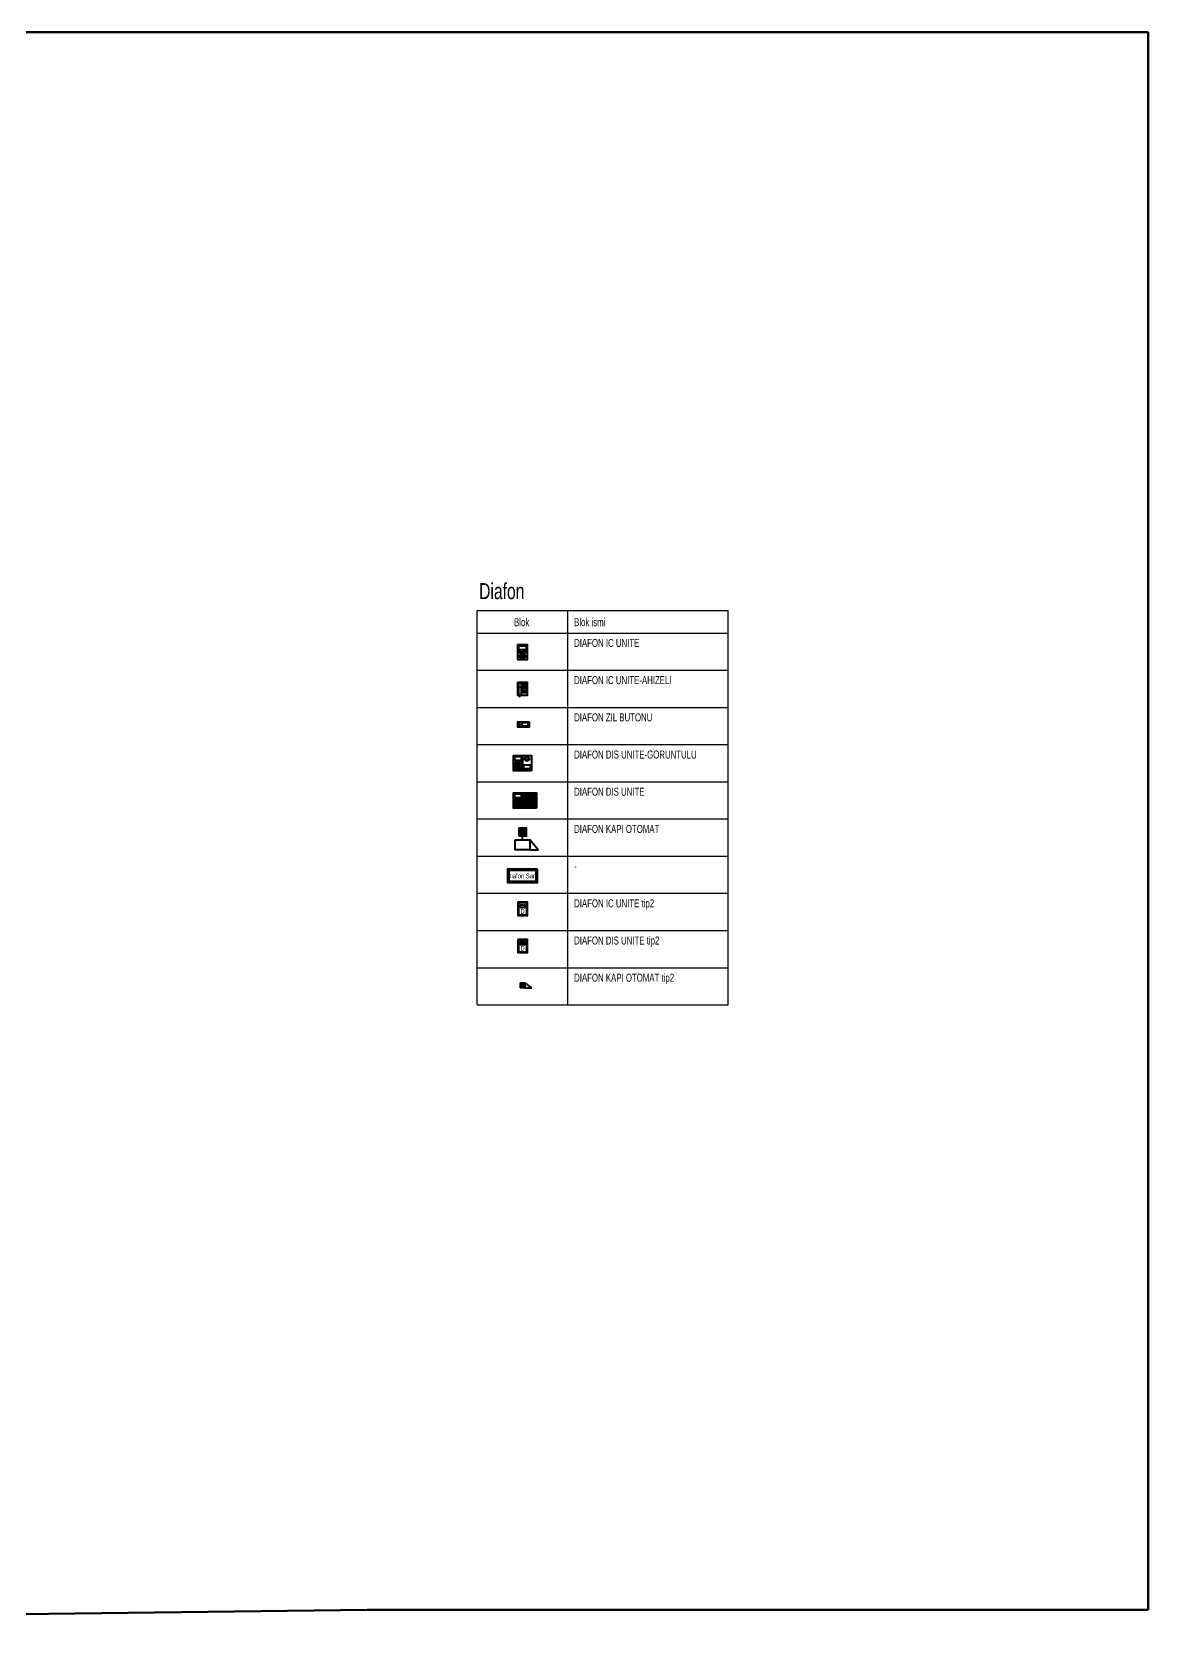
# Model space of a CAD drawing. Header units: millimetres. Extents: x 1852829 to 1882754, y -270850 to -231658.
# Drawn here: x 1874934 to 1877025, y -270850 to -267850 of the extents above; entities that cross this region are included whole.
import ezdxf
from ezdxf.enums import TextEntityAlignment as Align

# ---------------------------------------------------------------- set-up
doc = ezdxf.new("R2010")
doc.units = ezdxf.units.MM
doc.linetypes.add('CONTINOUS', pattern=[0])
doc.linetypes.add('CONTINU', pattern=[0])
for name, color, linetype, lineweight in [('a_çerçeve_line', 7, 'Continuous', 50), ('diyafon', 6, 'Continuous', 40), ('genell', 4, 'Continuous', 25)]:
    doc.layers.add(name, color=color, linetype=linetype, lineweight=lineweight)
doc.styles.add('Grupcad', font='arial.ttf', dxfattribs={"width": 0.7})
doc.styles.get("Standard").update_dxf_attribs({"font": 'ARIALN.TTF'})

# ---------------------------------------------------------------- blocks, each defined once
blk = doc.blocks.new('DIAFON IC UNITE tip2')
at = {"layer": 'diyafon', "color": 4, "linetype": 'CONTINU'}
for p, q in [((-4.8, 4.2), (-4.8, 5.7)), ((-2.8, 7.7), (2.8, 7.7)), ((2.8, 2.2), (-2.8, 2.2)), ((4.8, 5.7), (4.8, 4.2))]:
    blk.add_line(p, q, dxfattribs=at)
at = {"layer": 'diyafon', "color": 6, "linetype": 'CONTINU', "ltscale": 50}
blk.add_lwpolyline([(-9, 12.4), (-9, -12.4), (9, -12.4), (9, 12.4)], close=True, dxfattribs=at)
at = {"layer": 'diyafon', "color": 4, "linetype": 'CONTINU', "ltscale": 50}
blk.add_lwpolyline([(-7.8, 8.8), (-7.8, -8.8, 0.414214), (-5.4, -11.2), (5.4, -11.2, 0.414214), (7.8, -8.8), (7.8, 8.8, 0.414214), (5.4, 11.2), (-5.4, 11.2, 0.414214)], format="xyb", close=True, dxfattribs=at)
at = {"layer": 'diyafon', "color": 4, "linetype": 'CONTINU'}
for centre, start, end in [((-2.8, 5.7), 90, 180), ((-2.8, 4.2), 180, 270), ((2.8, 5.7), 360, 90), ((2.8, 4.2), 270, 360)]:
    blk.add_arc(centre, 2, start, end, dxfattribs=at)
at = {"layer": 'diyafon', "color": 6, "linetype": 'CONTINU', "ltscale": 50, "width": 0.8}
blk.add_text('D', height=9, dxfattribs=at).set_placement((0, -4.4), align=Align.MIDDLE_CENTER)
blk = doc.blocks.new('DIAFON KAPI OTOMAT')
at = {"layer": 'diyafon', "linetype": 'Continuous'}
blk.add_line((13.7, 9.3), (13.7, 17), dxfattribs=at)
for points in [[(6.4, 17), (21, 17), (21, 31.6), (6.4, 31.6)], [(7.6, 18.2), (19.8, 18.2), (19.8, 30.4), (7.6, 30.4)], [(0, 9.3), (27.4, 9.3), (27.4, -9.3), (0, -9.3)]]:
    blk.add_lwpolyline(points, close=True, dxfattribs=at)
blk.add_lwpolyline([(27.4, -9.3), (43.1, -9.3), (27.4, 9.3)], dxfattribs=at)
at = {"layer": 'diyafon', "color": 133, "linetype": 'Continuous'}
for radius in [4.2, 1.75]:
    blk.add_circle((13.7, 24.3), radius, dxfattribs=at)
blk = doc.blocks.new('DIAFON IC UNITE-AHIZELI')
at = {"layer": 'diyafon', "color": 133, "linetype": 'CONTINU'}
for p, q in [((-7.5, -9), (-2.2, -9)), ((-7.5, -9.3), (-2.2, -9.3)), ((-4.4, -26), (-4.3, -25.9))]:
    blk.add_line(p, q, dxfattribs=at)
at = {"layer": 'diyafon', "linetype": 'CONTINU'}
blk.add_lwpolyline([(-8.8, 0), (8.8, 0), (8.8, -24.6), (-8.8, -24.6)], close=True, dxfattribs=at)
at = {"layer": 'diyafon', "color": 133, "linetype": 'CONTINU'}
for points in [[(-7.5, -1.7), (-7.5, -22.9), (-2.2, -22.9), (-2.2, -1.7)], [(0.8, -1.7), (0.8, -3.3), (2.4, -3.3), (2.4, -1.7)], [(0.8, -5), (0.8, -6.6), (2.4, -6.6), (2.4, -5)], [(0.8, -8.2), (0.8, -9.8), (2.4, -9.8), (2.4, -8.2)], [(0.8, -16.3), (0.8, -10.9), (6.7, -10.9), (6.7, -16.3)], [(0.8, -17.3), (0.8, -19), (2.4, -19), (2.4, -17.3)], [(2.9, -1.7), (2.9, -3.3), (4.6, -3.3), (4.6, -1.7)], [(2.9, -5), (2.9, -6.6), (4.6, -6.6), (4.6, -5)], [(2.9, -8.2), (2.9, -9.8), (4.6, -9.8), (4.6, -8.2)], [(2.9, -17.3), (2.9, -19), (4.6, -19), (4.6, -17.3)], [(5.1, -1.7), (5.1, -3.3), (6.7, -3.3), (6.7, -1.7)], [(5.1, -5), (5.1, -6.6), (6.7, -6.6), (6.7, -5)], [(5.1, -8.2), (5.1, -9.8), (6.7, -9.8), (6.7, -8.2)], [(5.1, -17.3), (5.1, -19), (6.7, -19), (6.7, -17.3)]]:
    blk.add_lwpolyline(points, close=True, dxfattribs=at)
for points, knots in [([(-6.6, -24.6), (-6.6, -24.7), (-6.6, -24.7), (-6.7, -25), (-6.7, -25.2), (-6.7, -25.5), (-6.7, -25.6), (-6.6, -25.9), (-6.5, -26.1), (-6.4, -26.3), (-6.4, -26.4), (-6.2, -26.6), (-6.1, -26.7), (-5.9, -26.9), (-5.8, -26.9), (-5.6, -26.9), (-5.5, -26.9), (-5.3, -26.9), (-5.2, -26.9), (-5.1, -26.8), (-5, -26.7), (-4.9, -26.6), (-4.8, -26.5), (-4.6, -26.2), (-4.5, -26.1), (-4.4, -26), (-4.4, -26), (-4.4, -26)], [0.141552, 0.141552, 0.141552, 0.141552, 0.375132, 0.375132, 0.755412, 0.755412, 1.057829, 1.057829, 1.360247, 1.360247, 1.615905, 1.615905, 1.871564, 1.871564, 2.012778, 2.012778, 2.153993, 2.153993, 2.295207, 2.295207, 2.436421, 2.436421, 2.765812, 2.765812, 3.095202, 3.095202, 3.107897, 3.107897, 3.107897, 3.107897]), ([(-4.3, -22.9), (-4.3, -23.1), (-4.2, -23.2), (-4.1, -23.5), (-4.1, -23.7), (-4, -24.1), (-4, -24.2), (-4, -24.7), (-4.1, -25), (-4.2, -25.5), (-4.3, -25.7), (-4.3, -25.9)], [0.185485, 0.185485, 0.185485, 0.185485, 0.513533, 0.513533, 1.09711, 1.09711, 1.490775, 1.490775, 2.303341, 2.303341, 2.825519, 2.825519, 2.825519, 2.825519])]:
    blk.add_open_spline(points, degree=3, knots=knots, dxfattribs=at)
for points in [[(-6.1, -24.6), (-6.2, -25.5), (-5.6, -26.4), (-4.8, -25.7)], [(-4.9, -22.9), (-4.5, -24.4), (-4.8, -25.7)]]:
    blk.add_spline(points, degree=3, dxfattribs=at)
blk = doc.blocks.new('DIAFON IC UNITE')
at = {"layer": 'diyafon', "linetype": 'Continuous'}
h = blk.add_hatch(dxfattribs=at)
h.set_pattern_fill('ANSI31', color=133, scale=12.474, angle=585, style=0)
h.set_pattern_definition([(90, (-1096043.5913, -47294.4978), (1.55925, -3e-14), [])])
edge = h.paths.add_edge_path()
edge.add_ellipse((0, -21.7), major_axis=(-6.04, 0), ratio=0.623004, start_angle=0, end_angle=360, ccw=False)
blk.add_lwpolyline([(-9.2, -27.6), (9.5, -27.6), (9.3, 0), (-9.3, 0)], close=True, dxfattribs=at)
at = {"layer": 'diyafon', "color": 133, "linetype": 'Continuous'}
blk.add_lwpolyline([(6.9, -9.9), (-6.9, -9.9), (-6.9, -2), (6.9, -2)], close=True, dxfattribs=at)
for centre in [(-5.1, -13.9), (0, -13.9), (5.1, -13.9)]:
    blk.add_circle(centre, 1.8, dxfattribs=at)
at = {"layer": 'diyafon', "color": 133, "linetype": 'Continuous', "extrusion": (0, 0, -1)}
blk.add_ellipse((0, -21.7), major_axis=(-6.04, 0), ratio=0.623004, start_param=-1.570796, end_param=4.712389, dxfattribs=at)
blk = doc.blocks.new('DIAFON ZIL BUTONU')
at = {"layer": 'diyafon', "linetype": 'CONTINU'}
h = blk.add_hatch(color=133, dxfattribs=at)
edge = h.paths.add_edge_path()
edge.add_ellipse((-7.1, -4.6), major_axis=(0.974, 0.974), ratio=1, start_angle=0, end_angle=360)
blk.add_lwpolyline([(11.2, 0), (-11.2, 0), (-11.2, -9), (11.2, -9)], close=True, dxfattribs=at)
at = {"layer": 'diyafon', "color": 133, "linetype": 'CONTINU'}
blk.add_lwpolyline([(-3, -7.3), (9.3, -7.3), (9.3, -1.7), (-3, -1.7)], close=True, dxfattribs=at)
blk.add_ellipse((-7.1, -4.6), major_axis=(0.974, 0.974), ratio=1, start_param=3.926991, end_param=10.210176, dxfattribs=at)
blk = doc.blocks.new('DIAFON DIS UNITE-GORUNTULU')
at = {"layer": 'diyafon', "linetype": 'Continuous'}
blk.add_line((0, 0), (0, -28.7), dxfattribs=at)
blk.add_lwpolyline([(17, -28.7), (-17, -28.7), (-17, 0), (17, 0)], close=True, dxfattribs=at)
at = {"layer": 'diyafon', "color": 133, "linetype": 'Continuous'}
for points in [[(-14.6, -1.9), (-2.6, -1.9), (-2.6, -9.5), (-14.6, -9.5)], [(-13.8, -12.2), (-11.3, -12.2), (-11.3, -14.9), (-13.8, -14.9)], [(-13.8, -16.1), (-11.3, -16.1), (-11.3, -18.8), (-13.8, -18.8)], [(-13.8, -20), (-11.3, -20), (-11.3, -22.6), (-13.8, -22.6)], [(-13.8, -23.8), (-11.3, -23.8), (-11.3, -26.5), (-13.8, -26.5)], [(-9.8, -12.2), (-7.3, -12.2), (-7.3, -14.9), (-9.8, -14.9)], [(-9.8, -16.1), (-7.3, -16.1), (-7.3, -18.8), (-9.8, -18.8)], [(-9.8, -20), (-7.3, -20), (-7.3, -22.6), (-9.8, -22.6)], [(-9.8, -23.8), (-7.3, -23.8), (-7.3, -26.5), (-9.8, -26.5)], [(-5.9, -12.2), (-3.3, -12.2), (-3.3, -14.9), (-5.9, -14.9)], [(-5.9, -16.1), (-3.3, -16.1), (-3.3, -18.8), (-5.9, -18.8)], [(-5.9, -20), (-3.3, -20), (-3.3, -22.6), (-5.9, -22.6)], [(-5.9, -23.8), (-3.3, -23.8), (-3.3, -26.5), (-5.9, -26.5)], [(2.3, -17.5), (14.3, -17.5), (14.3, -25.1), (2.3, -25.1)]]:
    blk.add_lwpolyline(points, close=True, dxfattribs=at)
for radius in [4.28, 2.88]:
    blk.add_circle((8.3, -6), radius, dxfattribs=at)
blk = doc.blocks.new('DIAFON KAPI OTOMAT tip2')
at = {"layer": 'diyafon', "linetype": 'CONTINU'}
for p, q in [((0, 4.6), (9.2, 4.6)), ((0, 4.6), (0, -4.6)), ((22.2, -4.6), (9.2, 4.6)), ((9.2, 4.6), (9.2, -4.6)), ((9.2, -4.6), (0, -4.6)), ((9.2, -4.6), (22.2, -4.6))]:
    blk.add_line(p, q, dxfattribs=at)
at = {"layer": 'diyafon', "color": 3, "linetype": 'CONTINU'}
for points in [[(9.2, 4.6), (0, -4.6), (9.2, -4.6)], [(0, 4.6), (9.2, 4.6), (0, -4.6)]]:
    blk.add_solid(points, dxfattribs=at)
blk = doc.blocks.new('DIAFON DIS UNITE tip2')
at = {"layer": 'diyafon', "linetype": 'CONTINU'}
h = blk.add_hatch(color=5, dxfattribs=at)
edge = h.paths.add_edge_path()
edge.add_arc((2.8, 5.7), 2, 45, 90)
edge.add_line((2.8, 7.7), (-2.8, 7.7))
edge.add_arc((-2.8, 5.7), 2, 90, 180)
edge.add_line((-4.8, 5.7), (-4.8, 4.2))
edge.add_arc((-2.8, 4.2), 2, 180, 225)
edge.add_line((-4.3, 2.8), (4.3, 7.1))
at = {"layer": 'diyafon', "color": 4, "linetype": 'CONTINU'}
for p, q in [((-4.8, 4.2), (-4.8, 5.7)), ((-4.3, 2.8), (4.3, 7.1)), ((-2.8, 7.7), (2.8, 7.7)), ((2.8, 2.2), (-2.8, 2.2)), ((4.8, 5.7), (4.8, 4.2))]:
    blk.add_line(p, q, dxfattribs=at)
at = {"layer": 'diyafon', "color": 6, "linetype": 'CONTINU', "ltscale": 50}
blk.add_lwpolyline([(-9, 12.4), (-9, -12.4), (9, -12.4), (9, 12.4)], close=True, dxfattribs=at)
at = {"layer": 'diyafon', "color": 4, "linetype": 'CONTINU', "ltscale": 50}
blk.add_lwpolyline([(-7.8, 8.8), (-7.8, -8.8, 0.414214), (-5.4, -11.2), (5.4, -11.2, 0.414214), (7.8, -8.8), (7.8, 8.8, 0.414214), (5.4, 11.2), (-5.4, 11.2, 0.414214)], format="xyb", close=True, dxfattribs=at)
at = {"layer": 'diyafon', "color": 4, "linetype": 'CONTINU'}
for centre, start, end in [((-2.8, 5.7), 90, 180), ((-2.8, 4.2), 180, 270), ((2.8, 5.7), 360, 90), ((2.8, 4.2), 270, 360)]:
    blk.add_arc(centre, 2, start, end, dxfattribs=at)
at = {"layer": 'diyafon', "color": 6, "linetype": 'CONTINU', "ltscale": 50, "width": 0.8}
blk.add_text('D', height=9, dxfattribs=at).set_placement((0, -4.4), align=Align.MIDDLE_CENTER)
blk = doc.blocks.new('diafon_dis_unite_zil')
at = {"layer": 'diyafon', "linetype": 'CONTINU'}
h = blk.add_hatch(color=133, dxfattribs=at)
edge = h.paths.add_edge_path()
edge.add_ellipse((-3.6, -2.3), major_axis=(0.487, 0.487), ratio=1, start_angle=0, end_angle=360)
blk.add_lwpolyline([(5.6, 0), (-5.6, 0), (-5.6, -4.5), (5.6, -4.5)], close=True, dxfattribs=at)
at = {"layer": 'diyafon', "color": 133, "linetype": 'CONTINU'}
blk.add_lwpolyline([(-1.5, -3.6), (4.7, -3.6), (4.7, -0.8), (-1.5, -0.8)], close=True, dxfattribs=at)
blk.add_ellipse((-3.6, -2.3), major_axis=(0.487, 0.487), ratio=1, start_param=3.926991, end_param=10.210176, dxfattribs=at)
blk = doc.blocks.new('DIAFON DIS UNITE')
at = {"layer": 'diyafon', "color": 1, "linetype": 'Continuous'}
blk.add_line((-4.7, 0), (-4.7, -28.7), dxfattribs=at)
blk.add_lwpolyline([(21.7, -28.7), (-21.7, -28.7), (-21.7, 0), (21.7, 0)], close=True, dxfattribs=at)
at = {"layer": 'diyafon', "color": 133, "linetype": 'Continuous'}
for points in [[(-19.3, -1.9), (-7.4, -1.9), (-7.4, -9.5), (-19.3, -9.5)], [(-18.5, -12.2), (-16, -12.2), (-16, -14.9), (-18.5, -14.9)], [(-18.5, -16.1), (-16, -16.1), (-16, -18.8), (-18.5, -18.8)], [(-18.5, -20), (-16, -20), (-16, -22.6), (-18.5, -22.6)], [(-18.5, -23.8), (-16, -23.8), (-16, -26.5), (-18.5, -26.5)], [(-14.5, -12.2), (-12, -12.2), (-12, -14.9), (-14.5, -14.9)], [(-14.5, -16.1), (-12, -16.1), (-12, -18.8), (-14.5, -18.8)], [(-14.5, -20), (-12, -20), (-12, -22.6), (-14.5, -22.6)], [(-14.5, -23.8), (-12, -23.8), (-12, -26.5), (-14.5, -26.5)], [(-10.6, -12.2), (-8.1, -12.2), (-8.1, -14.9), (-10.6, -14.9)], [(-10.6, -16.1), (-8.1, -16.1), (-8.1, -18.8), (-10.6, -18.8)], [(-10.6, -20), (-8.1, -20), (-8.1, -22.6), (-10.6, -22.6)], [(-10.6, -23.8), (-8.1, -23.8), (-8.1, -26.5), (-10.6, -26.5)]]:
    blk.add_lwpolyline(points, close=True, dxfattribs=at)
at = {"layer": 'diyafon', "linetype": 'CONTINU'}
for p in [(2.4, -1.1), (2.4, -6.6), (2.4, -12.1), (2.4, -17.6), (2.4, -23.1), (14.6, -1.1), (14.6, -6.6), (14.6, -12.1), (14.6, -17.6), (14.6, -23.1)]:
    blk.add_blockref('diafon_dis_unite_zil', p, dxfattribs=at)

msp = doc.modelspace()

# ---------------------------------------------------------------- linework, layer by layer
at = {"layer": 'a_çerçeve_line'}
for p, q in [((1872123.9, -267849.7), (1875561.8, -267849.7)), ((1875561.8, -267849.7), (1877025.2, -267849.7)), ((1877025.2, -267849.7), (1877025.2, -270806.5)), ((1875561.8, -270806.5), (1872123.9, -270849.7)), ((1875561.8, -270806.5), (1877025.2, -270806.5))]:
    msp.add_line(p, q, dxfattribs=at)
at = {"layer": 'diyafon', "linetype": 'ByBlock'}
for points in [[(1875881.3, -269418.5), (1875825.1, -269418.5), (1875825.1, -269443.4), (1875881.3, -269443.4)], [(1875878.7, -269421.1), (1875827.6, -269421.1), (1875827.6, -269440.8), (1875878.7, -269440.8)]]:
    msp.add_lwpolyline(points, close=True, dxfattribs=at)
at = {"layer": 'genell', "color": 251, "linetype": 'CONTINOUS'}
for p, q in [((1875768.3, -269672.8), (1875768.3, -268933.4)), ((1875768.3, -268933.4), (1876238.1, -268933.4)), ((1875937.8, -269672.8), (1875937.8, -268933.4)), ((1876238.1, -269672.8), (1876238.1, -268933.4)), ((1875768.3, -268975.9), (1876238.1, -268975.9)), ((1875768.3, -269045.6), (1876238.1, -269045.6)), ((1875768.3, -269115.3), (1876238.1, -269115.3)), ((1875768.3, -269185), (1876238.1, -269185)), ((1875768.3, -269254.7), (1876238.1, -269254.7)), ((1875768.3, -269324.4), (1876238.1, -269324.4)), ((1875768.3, -269394.1), (1876238.1, -269394.1)), ((1875768.3, -269463.7), (1876238.1, -269463.7)), ((1875768.3, -269533.4), (1876238.1, -269533.4)), ((1875768.3, -269603.1), (1876238.1, -269603.1)), ((1875768.3, -269672.8), (1876238.1, -269672.8))]:
    msp.add_line(p, q, dxfattribs=at)

# ---------------------------------------------------------------- block references
at = {"layer": 'diyafon', "linetype": 'Continuous'}
for name, p in [('DIAFON IC UNITE', (1875853.1, -268997.8)), ('DIAFON DIS UNITE-GORUNTULU', (1875853.1, -269205.6)), ('DIAFON KAPI OTOMAT', (1875839.4, -269373)), ('DIAFON IC UNITE tip2', (1875853.2, -269492.7))]:
    msp.add_blockref(name, p, dxfattribs=at)
at = {"layer": 'diyafon', "linetype": 'CONTINU'}
for name, p in [('DIAFON IC UNITE-AHIZELI', (1875853.1, -269068.2)), ('DIAFON ZIL BUTONU', (1875854.6, -269142.8)), ('DIAFON DIS UNITE', (1875857.8, -269275.3)), ('DIAFON DIS UNITE tip2', (1875853.2, -269562.4)), ('DIAFON KAPI OTOMAT tip2', (1875848.4, -269636.2))]:
    msp.add_blockref(name, p, dxfattribs=at)

# ---------------------------------------------------------------- texts
at = {"layer": 'diyafon', "color": 4, "linetype": 'ByBlock', "style": 'Grupcad', "width": 0.7}
msp.add_text('Diafon Sant', height=9, rotation=0, dxfattribs=at).set_placement((1875853.1, -269431), align=Align.MIDDLE_CENTER)
at = {"layer": 'genell', "color": 3, "linetype": 'CONTINOUS', "style": 'Grupcad', "width": 0.7}
msp.add_text('Diafon', height=30, dxfattribs=at).set_placement((1875771.7, -268897.4), align=Align.MIDDLE_LEFT)
at = {"layer": 'genell', "color": 2, "linetype": 'CONTINOUS', "style": 'Grupcad', "width": 0.7}
msp.add_text('Blok', height=15, dxfattribs=at).set_placement((1875851.4, -268955.6), align=Align.MIDDLE_CENTER)
msp.add_text('Blok ismi', height=15, dxfattribs=at).set_placement((1875949.7, -268955.6), align=Align.MIDDLE_LEFT)
at = {"layer": 'genell', "linetype": 'CONTINOUS', "style": 'Grupcad', "width": 0.7}
for s, p in [('DIAFON IC UNITE', (1875949.7, -268994.5)), ('DIAFON IC UNITE-AHIZELI', (1875949.7, -269064.2)), ('DIAFON ZIL BUTONU', (1875949.7, -269133.9)), ('DIAFON DIS UNITE-GORUNTULU', (1875949.7, -269203.6)), ('DIAFON DIS UNITE', (1875949.7, -269273.3)), ('DIAFON KAPI OTOMAT', (1875949.7, -269343)), ('-', (1875949.7, -269412.7)), ('DIAFON IC UNITE tip2', (1875949.7, -269482.4)), ('DIAFON DIS UNITE tip2', (1875949.7, -269552.1)), ('DIAFON KAPI OTOMAT tip2', (1875949.7, -269621.8))]:
    msp.add_text(s, height=15, dxfattribs=at).set_placement(p, align=Align.MIDDLE_LEFT)

doc.saveas('drawing.dxf')
